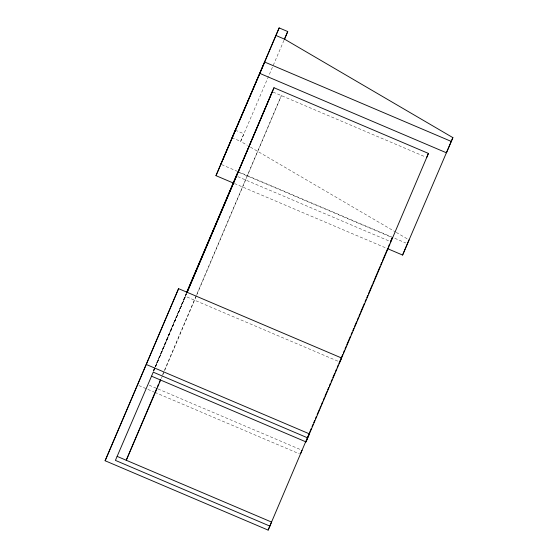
<?xml version="1.0" encoding="UTF-8"?>
<svg xmlns="http://www.w3.org/2000/svg" width="558" height="558" viewBox="0 0 558 558"><rect width="100%" height="100%" fill="white"/><g stroke="black" fill="none" stroke-linecap="round" stroke-linejoin="round"><path stroke-width="0.42" stroke-dasharray="2.79 2.09" d="M153.569 371.377L155.27 367.366L153.589 371.377M155.612 366.564L186.56 293.654L155.619 366.585M162.643 374.523L281.385 95.613L196.695 295.126M161.325 378.457L162.343 376.057M162.685 375.255L196.353 295.928M283.966 40.336L240.658 141.383L247.424 145.345M153.408 371.028L185.444 296.319L338.281 361.34M273.064 92.077L425.105 156.763M235.302 130.147L243.881 133.801L240.658 141.383L232.079 137.735M221.617 164.624L236.829 171.097M237.631 171.439L405.819 242.995M239.389 172.582L391.507 237.296M237.75 176.621L389.791 241.307M234.402 183.498L386.575 248.24M149.209 385.215L157.21 388.619M158.012 388.961L300.448 449.56M138.907 385.578L154.092 392.037M154.894 392.372L299.527 453.905M250.43 147.103L395.503 231.968M396.257 232.407L408.282 239.445M154.866 367.443L153.164 371.447L154.887 367.436M186.156 293.724L155.208 366.641L186.177 293.724"/><path stroke-width="0.84" d="M233.607 183.157L215.981 175.658L235.302 130.147M259.84 73.412L279.153 27.9L287.733 31.548L284.517 39.137L452.887 137.631L446.449 152.801L259.84 73.412L215.981 175.658M117.131 456.374L271.572 522.079L268.133 530.1L105.113 460.748L178.581 288.66L341.601 358.013L339.878 362.023M105.113 460.748L178.581 288.66M186.839 292.127L273.985 87.732L428.425 153.429L305.965 441.887L151.525 376.183M186.518 292.922L237.875 171.934M272.269 91.735L186.902 292.852L273.985 87.732M156.861 388.145L126.248 460.252L160.641 380.061M157.537 386.541L158.563 384.134M159.239 382.537L160.599 379.328M268.133 530.1L308.644 434.745M309.299 433.147L311.364 428.335M312.041 426.73L313.066 424.331M313.722 422.727L314.761 420.32M315.423 418.723L316.463 416.317M317.125 414.72L319.183 409.907M319.846 408.31L320.885 405.896M321.548 404.299L322.587 401.893M323.249 400.295L324.289 397.889M324.944 396.285L327.009 391.479M327.672 389.875L328.711 387.468M329.366 385.871L330.406 383.465M331.068 381.867L332.108 379.461M332.77 377.857L334.828 373.051M335.491 371.447L336.53 369.04M337.192 367.443L338.232 365.037M338.894 363.439L342.654 354.616M343.316 353.019L344.356 350.612M345.011 349.015L346.051 346.609M346.713 345.004L350.473 336.188M351.135 334.591L352.175 332.184M352.837 330.587L353.877 328.181M354.539 326.576L356.597 321.771M357.26 320.166L358.299 317.76M358.961 316.163L360.001 313.756M360.656 312.159L364.416 303.343M365.078 301.739L366.118 299.332M366.78 297.735L367.82 295.328M368.482 293.731L372.242 284.908M372.904 283.311L373.944 280.904M374.606 279.307L380.068 266.48M380.723 264.883L381.763 262.476M382.425 260.879L387.887 248.052M388.549 246.455L389.589 244.048M390.265 242.444L392.309 237.638L390.872 240.979M387.378 248.575L402.597 255.055L409.035 239.884M232.079 137.735L279.153 27.9M220.815 164.282L264.666 62.036L451.276 141.425M284.308 39.541L287.733 31.548M426.703 157.44L428.425 153.429M300.616 453.577L302.045 450.236M305.965 441.887L309.404 433.866L146.384 364.514M402.597 255.055L452.887 137.631M275.938 35.482L284.517 39.137M307.681 437.877L153.248 372.172L115.415 460.385L269.849 526.089"/></g></svg>
